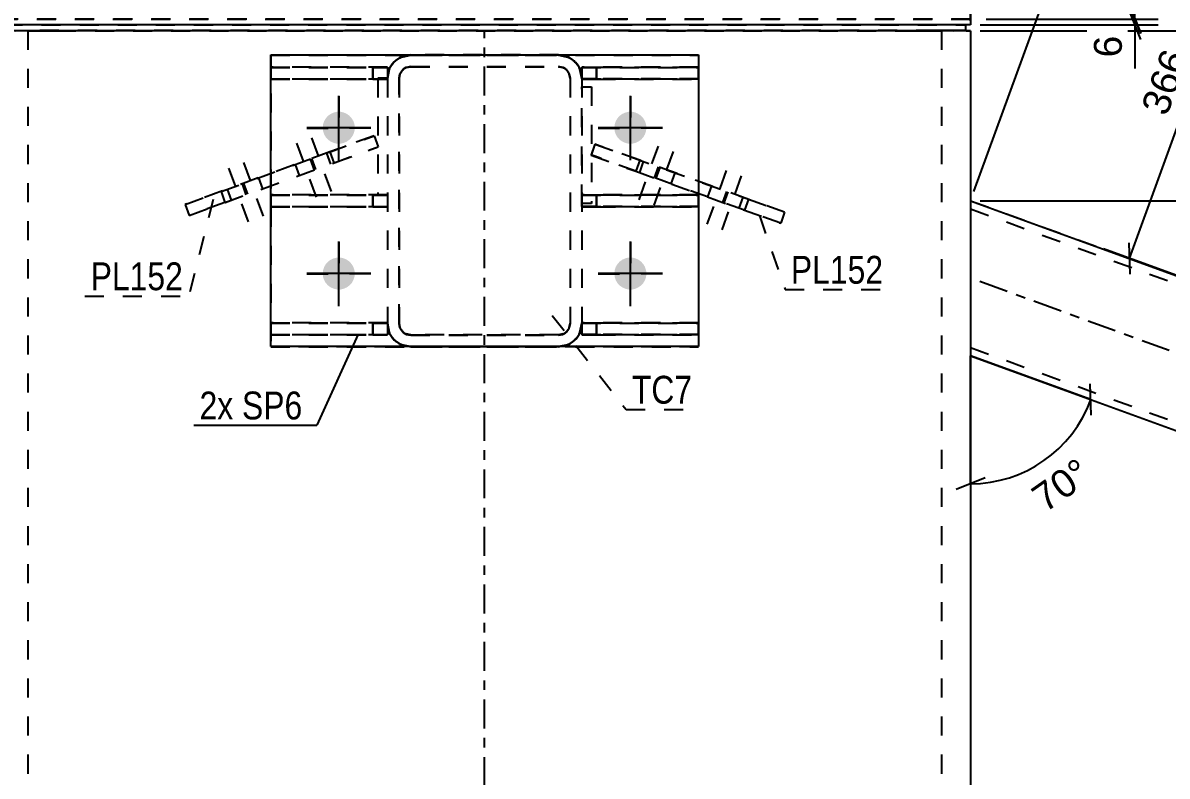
# Model space of a CAD drawing. Header units: millimetres. Extents: x -213 to 628, y -245 to 349.
# Drawn here: x 294.7 to 412.4, y 175.4 to 252.9 of the extents above; entities that cross this region are included whole.
import ezdxf

# ---------------------------------------------------------------- set-up
doc = ezdxf.new("R2010")
doc.units = ezdxf.units.MM
doc.linetypes.add('DXK_LINE_DOT2', pattern=[3.9198, 1.9599, -1.9599])
doc.linetypes.add('DXK_LINE_DOT3', pattern=[5.9187, 2.979, -0.9799, 0.9799, -0.9799])
doc.styles.add('Arial', font='arial.ttf', dxfattribs={"height": 0.2})
doc.styles.add('Arial Narrow', font='ARIALN.TTF', dxfattribs={"height": 0.2})

# ---------------------------------------------------------------- blocks, each defined once
blk = doc.blocks.new('Part-339279055-2188 - 2113')
at = {"color": 7, "linetype": 'DXK_LINE_DOT2'}
for p, q in [((293.94, 252.11), (295.83, 252.12)), ((295.89, 252.1), (293.94, 252.1)), ((295.19, 252.11), (295.19, 168.49)), ((295.42, 252.11), (295.19, 252.11)), ((295.19, 252.1), (295.42, 252.1)), ((296.07, 252.11), (295.42, 252.11)), ((295.42, 252.1), (296.07, 252.1)), ((298.19, 252.1), (295.89, 252.1)), ((297.04, 252.11), (296.07, 252.11)), ((296.07, 252.1), (297.04, 252.1)), ((298.19, 252.11), (297.04, 252.11)), ((297.04, 252.1), (298.19, 252.1)), ((298.19, 252.11), (386.19, 252.11)), ((298.19, 252.1), (386.19, 252.1)), ((298.19, 252.1), (386.19, 252.1)), ((387.33, 252.11), (386.19, 252.11)), ((386.19, 252.1), (387.33, 252.1)), ((388.48, 252.1), (386.19, 252.1)), ((388.31, 252.11), (387.33, 252.11)), ((387.33, 252.1), (388.31, 252.1)), ((388.96, 252.11), (388.31, 252.11)), ((388.31, 252.1), (388.96, 252.1)), ((390.43, 252.1), (388.48, 252.1)), ((388.55, 252.12), (390.43, 252.11)), ((389.19, 252.11), (388.96, 252.11)), ((388.96, 252.1), (389.19, 252.1)), ((389.19, 252.11), (389.19, 168.49)), ((391.69, 252.11), (390.43, 252.11)), ((391.73, 252.1), (390.43, 252.1)), ((392.19, 252.1), (391.73, 252.1))]:
    blk.add_line(p, q, dxfattribs=at)
at = {"color": 2, "linetype": 'Continuous'}
for p, q in [((295.83, 252.12), (295.89, 252.12)), ((295.89, 252.12), (298.19, 252.12)), ((298.19, 252.12), (386.19, 252.12)), ((386.19, 252.12), (388.55, 252.12)), ((391.73, 252.11), (391.69, 252.11)), ((391.73, 252.11), (392.19, 252.11)), ((392.19, 252.11), (392.19, 168.49))]:
    blk.add_line(p, q, dxfattribs=at)
at = {"color": 7, "linetype": 'DXK_LINE_DOT3'}
blk.add_line((342.19, 168.49), (342.19, 252.11), dxfattribs=at)
blk = doc.blocks.new('Bolt-339279055-2190 - 2113')
at = {"linetype": 'Continuous'}
for points in [[(325.54, 242.12), (325.57, 242.47), (325.68, 242.8), (325.85, 243.09), (326.08, 243.35), (326.36, 243.55), (326.68, 243.69), (327.01, 243.77), (327.36, 243.77), (327.7, 243.69), (328.01, 243.55), (328.29, 243.35), (328.52, 243.09), (328.69, 242.8), (328.8, 242.47), (328.84, 242.12), (328.8, 241.78), (328.69, 241.45), (328.52, 241.15), (328.29, 240.9), (328.01, 240.7), (327.7, 240.56), (327.36, 240.48), (327.01, 240.48), (326.68, 240.56), (326.36, 240.7), (326.08, 240.9), (325.85, 241.15), (325.68, 241.45), (325.57, 241.78)], [(355.54, 242.12), (355.57, 242.47), (355.68, 242.8), (355.85, 243.09), (356.08, 243.35), (356.36, 243.55), (356.68, 243.69), (357.01, 243.77), (357.36, 243.77), (357.7, 243.69), (358.01, 243.55), (358.29, 243.35), (358.52, 243.09), (358.69, 242.8), (358.8, 242.47), (358.84, 242.12), (358.8, 241.78), (358.69, 241.45), (358.52, 241.15), (358.29, 240.9), (358.01, 240.7), (357.7, 240.56), (357.36, 240.48), (357.01, 240.48), (356.68, 240.56), (356.36, 240.7), (356.08, 240.9), (355.85, 241.15), (355.68, 241.45), (355.57, 241.78)], [(325.54, 227.12), (325.57, 227.47), (325.68, 227.8), (325.85, 228.09), (326.08, 228.35), (326.36, 228.55), (326.68, 228.69), (327.01, 228.77), (327.36, 228.77), (327.7, 228.69), (328.01, 228.55), (328.29, 228.35), (328.52, 228.09), (328.69, 227.8), (328.8, 227.47), (328.84, 227.12), (328.8, 226.78), (328.69, 226.45), (328.52, 226.15), (328.29, 225.9), (328.01, 225.7), (327.7, 225.56), (327.36, 225.48), (327.01, 225.48), (326.68, 225.56), (326.36, 225.7), (326.08, 225.9), (325.85, 226.15), (325.68, 226.45), (325.57, 226.78)], [(355.54, 227.12), (355.57, 227.47), (355.68, 227.8), (355.85, 228.09), (356.08, 228.35), (356.36, 228.55), (356.68, 228.69), (357.01, 228.77), (357.36, 228.77), (357.7, 228.69), (358.01, 228.55), (358.29, 228.35), (358.52, 228.09), (358.69, 227.8), (358.8, 227.47), (358.84, 227.12), (358.8, 226.78), (358.69, 226.45), (358.52, 226.15), (358.29, 225.9), (358.01, 225.7), (357.7, 225.56), (357.36, 225.48), (357.01, 225.48), (356.68, 225.56), (356.36, 225.7), (356.08, 225.9), (355.85, 226.15), (355.68, 226.45), (355.57, 226.78)]]:
    blk.add_hatch(color=1, dxfattribs=at).paths.add_polyline_path(points)
at = {"color": 1, "linetype": 'Continuous'}
for p, q in [((327.19, 238.82), (327.19, 245.42)), ((357.19, 238.82), (357.19, 245.42)), ((330.49, 242.12), (323.89, 242.12)), ((360.49, 242.12), (353.89, 242.12)), ((327.19, 223.82), (327.19, 230.42)), ((357.19, 223.82), (357.19, 230.42)), ((330.49, 227.12), (323.89, 227.12)), ((360.49, 227.12), (353.89, 227.12))]:
    blk.add_line(p, q, dxfattribs=at)
blk = doc.blocks.new('Part-339279055-2126 - 2113')
at = {"color": 7, "linetype": 'DXK_LINE_DOT2'}
for p, q in [((353.69, 248.33), (352.19, 248.33)), ((352.19, 248.33), (352.19, 248.33)), ((352.19, 248.33), (364.19, 248.33)), ((352.19, 248.33), (352.19, 247.13)), ((364.19, 248.33), (353.69, 248.33)), ((353.69, 248.33), (353.69, 247.13)), ((364.19, 248.33), (364.19, 247.13)), ((352.19, 247.13), (353.69, 247.13)), ((364.19, 247.13), (352.19, 247.13)), ((353.69, 247.13), (364.19, 247.13))]:
    blk.add_line(p, q, dxfattribs=at)
blk = doc.blocks.new('Part-339279055-2127 - 2113')
at = {"color": 7, "linetype": 'DXK_LINE_DOT2'}
for p, q in [((353.69, 235.18), (352.19, 235.18)), ((352.19, 235.18), (352.19, 235.18)), ((352.19, 235.18), (364.19, 235.18)), ((352.19, 235.18), (352.19, 233.98)), ((364.19, 235.18), (353.69, 235.18)), ((353.69, 235.18), (353.69, 233.98)), ((364.19, 235.18), (364.19, 233.98)), ((352.19, 233.98), (353.69, 233.98)), ((364.19, 233.98), (352.19, 233.98)), ((353.69, 233.98), (364.19, 233.98))]:
    blk.add_line(p, q, dxfattribs=at)
blk = doc.blocks.new('Bolt-339279055-2192 - 2113')
at = {"color": 1, "linetype": 'Continuous'}
for p, q in [((327.19, 245.38), (327.19, 243.18)), ((357.19, 245.38), (357.19, 243.18)), ((323.89, 242.08), (326.08, 242.08)), ((330.49, 242.08), (328.29, 242.08)), ((353.89, 242.08), (356.08, 242.08)), ((360.49, 242.08), (358.29, 242.08)), ((327.19, 238.78), (327.19, 240.97)), ((357.19, 238.78), (357.19, 240.97)), ((327.19, 230.38), (327.19, 228.18)), ((357.19, 230.38), (357.19, 228.18)), ((323.89, 227.08), (326.08, 227.08)), ((330.49, 227.08), (328.29, 227.08)), ((353.89, 227.08), (356.08, 227.08)), ((360.49, 227.08), (358.29, 227.08)), ((327.19, 223.78), (327.19, 225.97)), ((357.19, 223.78), (357.19, 225.97))]:
    blk.add_line(p, q, dxfattribs=at)
blk = doc.blocks.new('Part-339279055-2128 - 2113')
at = {"color": 7, "linetype": 'DXK_LINE_DOT2'}
for p, q in [((353.69, 222.03), (352.19, 222.03)), ((352.19, 222.03), (352.19, 222.03)), ((352.19, 222.03), (364.19, 222.03)), ((352.19, 222.03), (352.19, 220.83)), ((364.19, 222.03), (353.69, 222.03)), ((353.69, 222.03), (353.69, 220.83)), ((364.19, 222.03), (364.19, 220.83)), ((352.19, 220.83), (353.69, 220.83)), ((364.19, 220.83), (352.19, 220.83)), ((353.69, 220.83), (364.19, 220.83))]:
    blk.add_line(p, q, dxfattribs=at)
blk = doc.blocks.new('Part-339279055-2129 - 2113')
at = {"color": 7, "linetype": 'DXK_LINE_DOT2'}
for p, q in [((320.19, 247.13), (320.19, 248.33)), ((320.19, 248.33), (332.19, 248.33)), ((320.19, 248.33), (330.69, 248.33)), ((330.69, 247.13), (330.69, 248.33)), ((330.69, 248.33), (332.19, 248.33)), ((332.19, 248.33), (332.19, 247.13)), ((332.19, 247.13), (320.19, 247.13)), ((320.19, 247.13), (330.69, 247.13)), ((330.69, 247.13), (332.19, 247.13)), ((332.19, 247.13), (332.19, 247.13))]:
    blk.add_line(p, q, dxfattribs=at)
blk = doc.blocks.new('Part-339279055-2130 - 2113')
at = {"color": 7, "linetype": 'DXK_LINE_DOT2'}
for p, q in [((320.19, 233.98), (320.19, 235.18)), ((320.19, 235.18), (332.19, 235.18)), ((320.19, 235.18), (330.69, 235.18)), ((330.69, 233.98), (330.69, 235.18)), ((330.69, 235.18), (332.19, 235.18)), ((332.19, 235.18), (332.19, 233.98)), ((332.19, 233.98), (320.19, 233.98)), ((320.19, 233.98), (330.69, 233.98)), ((330.69, 233.98), (332.19, 233.98)), ((332.19, 233.98), (332.19, 233.98))]:
    blk.add_line(p, q, dxfattribs=at)
blk = doc.blocks.new('Part-339279055-2131 - 2113')
at = {"color": 7, "linetype": 'DXK_LINE_DOT2'}
for p, q in [((320.19, 220.83), (320.19, 222.03)), ((320.19, 222.03), (332.19, 222.03)), ((320.19, 222.03), (330.69, 222.03)), ((330.69, 220.83), (330.69, 222.03)), ((330.69, 222.03), (332.19, 222.03)), ((332.19, 222.03), (332.19, 220.83)), ((332.19, 220.83), (320.19, 220.83)), ((320.19, 220.83), (330.69, 220.83)), ((330.69, 220.83), (332.19, 220.83)), ((332.19, 220.83), (332.19, 220.83))]:
    blk.add_line(p, q, dxfattribs=at)
blk = doc.blocks.new('Part-339279055-2132 - 2113')
at = {"color": 7, "linetype": 'DXK_LINE_DOT2'}
for p, q in [((352.19, 247.17), (352.19, 248.37)), ((352.19, 248.37), (353.69, 248.37)), ((364.19, 248.37), (352.19, 248.37)), ((353.69, 247.17), (353.69, 248.37)), ((353.69, 248.37), (364.19, 248.37)), ((364.19, 247.17), (364.19, 248.37)), ((353.69, 247.17), (352.19, 247.17)), ((352.19, 247.17), (352.19, 247.17)), ((352.19, 247.17), (364.19, 247.17)), ((364.19, 247.17), (353.69, 247.17))]:
    blk.add_line(p, q, dxfattribs=at)
blk = doc.blocks.new('Part-339279055-2133 - 2113')
at = {"color": 7, "linetype": 'DXK_LINE_DOT2'}
for p, q in [((352.19, 234.02), (352.19, 235.22)), ((352.19, 235.22), (353.69, 235.22)), ((364.19, 235.22), (352.19, 235.22)), ((353.69, 234.02), (353.69, 235.22)), ((353.69, 235.22), (364.19, 235.22)), ((364.19, 234.02), (364.19, 235.22)), ((353.69, 234.02), (352.19, 234.02)), ((352.19, 234.02), (352.19, 234.02)), ((352.19, 234.02), (364.19, 234.02)), ((364.19, 234.02), (353.69, 234.02))]:
    blk.add_line(p, q, dxfattribs=at)
blk = doc.blocks.new('Part-339279055-2134 - 2113')
at = {"color": 7, "linetype": 'DXK_LINE_DOT2'}
for p, q in [((352.19, 220.87), (352.19, 222.07)), ((352.19, 222.07), (353.69, 222.07)), ((364.19, 222.07), (352.19, 222.07)), ((353.69, 220.87), (353.69, 222.07)), ((353.69, 222.07), (364.19, 222.07)), ((364.19, 220.87), (364.19, 222.07)), ((353.69, 220.87), (352.19, 220.87)), ((352.19, 220.87), (352.19, 220.87)), ((352.19, 220.87), (364.19, 220.87)), ((364.19, 220.87), (353.69, 220.87))]:
    blk.add_line(p, q, dxfattribs=at)
blk = doc.blocks.new('Part-339279055-2135 - 2113')
at = {"color": 7, "linetype": 'DXK_LINE_DOT2'}
for p, q in [((332.19, 248.37), (320.19, 248.37)), ((320.19, 248.37), (330.69, 248.37)), ((320.19, 248.37), (320.19, 247.17)), ((330.69, 248.37), (332.19, 248.37)), ((330.69, 248.37), (330.69, 247.17)), ((332.19, 248.37), (332.19, 248.37)), ((332.19, 248.37), (332.19, 247.17)), ((320.19, 247.17), (332.19, 247.17)), ((320.19, 247.17), (330.69, 247.17)), ((330.69, 247.17), (332.19, 247.17))]:
    blk.add_line(p, q, dxfattribs=at)
blk = doc.blocks.new('Part-339279055-2136 - 2113')
at = {"color": 7, "linetype": 'DXK_LINE_DOT2'}
for p, q in [((332.19, 235.22), (320.19, 235.22)), ((320.19, 235.22), (330.69, 235.22)), ((320.19, 235.22), (320.19, 234.02)), ((330.69, 235.22), (332.19, 235.22)), ((330.69, 235.22), (330.69, 234.02)), ((332.19, 235.22), (332.19, 235.22)), ((332.19, 235.22), (332.19, 234.02)), ((320.19, 234.02), (332.19, 234.02)), ((320.19, 234.02), (330.69, 234.02)), ((330.69, 234.02), (332.19, 234.02))]:
    blk.add_line(p, q, dxfattribs=at)
blk = doc.blocks.new('Part-339279055-2137 - 2113')
at = {"color": 7, "linetype": 'DXK_LINE_DOT2'}
for p, q in [((332.19, 222.07), (320.19, 222.07)), ((320.19, 222.07), (330.69, 222.07)), ((320.19, 222.07), (320.19, 220.87)), ((330.69, 222.07), (332.19, 222.07)), ((330.69, 222.07), (330.69, 220.87)), ((332.19, 222.07), (332.19, 222.07)), ((332.19, 222.07), (332.19, 220.87)), ((320.19, 220.87), (332.19, 220.87)), ((320.19, 220.87), (330.69, 220.87)), ((330.69, 220.87), (332.19, 220.87))]:
    blk.add_line(p, q, dxfattribs=at)
blk = doc.blocks.new('Part-339279055-2217 - 2113')
at = {"color": 7, "linetype": 'DXK_LINE_DOT2'}
for p, q in [((334.59, 249.6), (333.67, 249.41)), ((333.67, 249.39), (334.59, 249.58)), ((334.59, 249.58), (334.59, 249.6)), ((349.79, 249.6), (334.59, 249.6)), ((334.59, 249.58), (349.79, 249.58)), ((349.79, 249.58), (349.79, 249.6)), ((350.71, 249.41), (349.79, 249.6)), ((349.79, 249.58), (350.71, 249.39)), ((334.13, 248.31), (334.59, 248.4)), ((334.59, 248.38), (334.59, 248.4)), ((334.59, 248.4), (349.79, 248.4)), ((349.79, 248.38), (349.79, 248.4)), ((349.79, 248.4), (350.25, 248.31)), ((332.37, 248.11), (332.19, 247.2)), ((332.19, 247.18), (332.37, 248.1)), ((333.39, 247.2), (333.48, 247.66)), ((333.48, 247.64), (333.39, 247.18)), ((333.48, 247.64), (333.48, 247.66)), ((334.59, 248.38), (334.13, 248.29)), ((334.59, 248.38), (349.79, 248.38)), ((350.25, 248.29), (349.79, 248.38)), ((350.9, 247.64), (350.9, 247.66)), ((350.9, 247.66), (350.99, 247.2)), ((350.99, 247.18), (350.9, 247.64)), ((352.19, 247.2), (352, 248.11)), ((352, 248.1), (352.19, 247.18)), ((332.19, 247.2), (332.19, 221.98)), ((333.39, 247.2), (333.39, 221.98)), ((350.99, 247.2), (350.99, 221.98)), ((352.19, 247.2), (352.19, 221.98)), ((332.19, 222), (332.37, 221.08)), ((332.37, 221.06), (332.19, 221.98)), ((333.48, 221.54), (333.39, 222)), ((333.39, 221.98), (333.48, 221.52)), ((350.99, 222), (350.9, 221.54)), ((350.9, 221.52), (350.99, 221.98)), ((352, 221.08), (352.19, 222)), ((352.19, 221.98), (352, 221.06)), ((332.37, 221.06), (332.37, 221.08)), ((334.59, 220.8), (334.13, 220.89)), ((334.13, 220.87), (334.59, 220.78)), ((334.59, 220.78), (334.59, 220.8)), ((334.59, 220.8), (349.79, 220.8)), ((334.59, 220.78), (349.79, 220.78)), ((350.25, 220.89), (349.79, 220.8)), ((349.79, 220.78), (350.25, 220.87)), ((349.79, 220.78), (349.79, 220.8)), ((352, 221.06), (352, 221.08)), ((333.67, 219.78), (334.59, 219.6)), ((334.59, 219.58), (333.67, 219.76)), ((334.59, 219.58), (334.59, 219.6)), ((334.59, 219.6), (349.79, 219.6)), ((334.59, 219.58), (349.79, 219.58)), ((349.79, 219.6), (350.71, 219.78)), ((350.71, 219.76), (349.79, 219.58)), ((349.79, 219.58), (349.79, 219.6))]:
    blk.add_line(p, q, dxfattribs=at)
at = {"color": 7, "linetype": 'DXK_LINE_DOT3'}
blk.add_line((342.19, 234.57), (342.19, 234.6), dxfattribs=at)
at = {"color": 7, "linetype": 'DXK_LINE_DOT2'}
for centre, radius, start, end in [((334.59, 247.2), 2.4, 112.5, 157.5), ((334.59, 247.18), 2.4, 112.5, 157.5), ((349.79, 247.2), 2.4, 22.5, 67.5), ((349.79, 247.18), 2.4, 22.5, 67.5), ((334.59, 247.2), 1.2, 112.5, 157.5), ((334.59, 247.18), 1.2, 112.5, 157.5), ((349.79, 247.2), 1.2, 22.5, 67.5), ((349.79, 247.18), 1.2, 22.5, 67.5), ((334.59, 222), 1.2, 202.5, 247.5), ((334.59, 221.98), 1.2, 202.5, 247.5), ((349.79, 222), 1.2, 292.5, 337.5), ((349.79, 221.98), 1.2, 292.5, 337.5), ((334.59, 222), 2.4, 202.5, 247.5), ((334.59, 221.98), 2.4, 202.5, 247.5), ((349.79, 222), 2.4, 292.5, 337.5), ((349.79, 221.98), 2.4, 292.5, 337.5)]:
    blk.add_arc(centre, radius, start, end, dxfattribs=at)
blk = doc.blocks.new('Part-339279055-2157 - 2113')
at = {"color": 2, "linetype": 'Continuous'}
for p, q in [((392.19, 234.62), (439.17, 217.52)), ((392.19, 218.66), (434.04, 203.43)), ((392.19, 218.66), (434.04, 203.42)), ((447.16, 214.61), (448.57, 214.1)), ((442.03, 200.52), (443.44, 200.01)), ((442.03, 200.52), (443.44, 200))]:
    blk.add_line(p, q, dxfattribs=at)
at = {"color": 7, "linetype": 'DXK_LINE_DOT2'}
for p, q in [((392.19, 234.62), (448.57, 214.1)), ((392.19, 234.62), (392.19, 234.62)), ((392.19, 234.62), (392.19, 218.66)), ((392.19, 233.77), (448.29, 213.35)), ((392.19, 233.77), (448.29, 213.35)), ((392.19, 219.51), (443.71, 200.76)), ((392.19, 219.51), (443.71, 200.76)), ((439.17, 217.52), (447.16, 214.61)), ((448.29, 213.35), (443.73, 200.81)), ((448.23, 213.17), (443.78, 200.93)), ((448.13, 212.89), (448.27, 213.29)), ((448.21, 213.13), (448.13, 212.88)), ((448.27, 213.29), (448.21, 213.13)), ((448.41, 213.66), (448.23, 213.17)), ((448.29, 213.35), (448.27, 213.29)), ((448.27, 213.29), (448.29, 213.35)), ((448.29, 213.35), (448.41, 213.66)), ((448.29, 213.35), (448.29, 213.35)), ((448.53, 213.99), (448.41, 213.66)), ((448.41, 213.66), (448.53, 213.98)), ((448.53, 213.98), (448.57, 214.1)), ((448.57, 214.1), (448.53, 213.99)), ((448.57, 214.1), (448.57, 214.1)), ((448.13, 212.89), (443.88, 201.22)), ((448.13, 212.88), (443.88, 201.22)), ((434.04, 203.43), (442.03, 200.52)), ((434.04, 203.42), (442.03, 200.52)), ((443.6, 200.45), (443.48, 200.12)), ((443.48, 200.12), (443.6, 200.44)), ((443.78, 200.93), (443.6, 200.45)), ((443.6, 200.44), (443.73, 200.81)), ((443.71, 200.76), (443.73, 200.82)), ((443.73, 200.81), (443.71, 200.76)), ((443.71, 200.76), (443.71, 200.76)), ((443.88, 201.22), (443.73, 200.81)), ((443.73, 200.82), (443.79, 200.98)), ((443.79, 200.98), (443.88, 201.22)), ((443.48, 200.12), (443.44, 200.01)), ((443.44, 200), (443.48, 200.12)), ((443.44, 200), (443.44, 200.01)), ((443.44, 200), (443.44, 200))]:
    blk.add_line(p, q, dxfattribs=at)
at = {"color": 7, "linetype": 'DXK_LINE_DOT3'}
blk.add_line((446, 207.05), (392.19, 226.64), dxfattribs=at)
blk = doc.blocks.new('Part-339279055-2172 - 2113')
at = {"color": 2, "linetype": 'Continuous'}
for p, q in [((391.69, 252.72), (292.69, 252.72)), ((292.69, 252.12), (292.69, 252.72)), ((292.69, 252.12), (295.83, 252.12)), ((391.69, 252.12), (388.55, 252.12)), ((391.69, 252.12), (391.69, 252.72))]:
    blk.add_line(p, q, dxfattribs=at)
at = {"color": 7, "linetype": 'DXK_LINE_DOT2'}
for p, q in [((292.69, 252.7), (391.69, 252.7)), ((292.69, 252.1), (292.69, 252.12)), ((292.69, 252.1), (292.69, 252.12)), ((391.69, 252.1), (292.69, 252.1)), ((388.55, 252.12), (295.83, 252.12)), ((391.69, 252.1), (391.69, 252.12)), ((391.69, 252.12), (391.69, 252.1))]:
    blk.add_line(p, q, dxfattribs=at)
blk = doc.blocks.new('Part-339279055-2212 - 2113')
at = {"color": 7, "linetype": 'DXK_LINE_DOT2'}
for p, q in [((320.19, 249.58), (320.19, 219.58)), ((320.19, 249.58), (364.19, 249.58)), ((364.19, 249.58), (320.19, 249.58)), ((364.19, 249.58), (364.19, 219.58)), ((320.19, 219.58), (320.19, 219.58)), ((320.19, 219.58), (364.19, 219.58)), ((364.19, 219.58), (320.19, 219.58)), ((364.19, 219.58), (364.19, 219.58))]:
    blk.add_line(p, q, dxfattribs=at)
blk = doc.blocks.new('Part-339279055-2214 - 2113')
at = {"color": 2, "linetype": 'Continuous'}
for p, q in [((320.19, 219.62), (320.19, 249.62)), ((320.19, 249.62), (364.19, 249.62)), ((364.19, 249.62), (364.19, 219.62)), ((320.19, 219.62), (320.19, 219.62)), ((364.19, 219.62), (320.19, 219.62)), ((364.19, 219.62), (364.19, 219.62))]:
    blk.add_line(p, q, dxfattribs=at)
at = {"color": 7, "linetype": 'DXK_LINE_DOT2'}
for p, q in [((320.19, 249.62), (364.19, 249.62)), ((320.19, 219.62), (364.19, 219.62)), ((320.19, 219.62), (320.19, 219.62)), ((364.19, 219.62), (364.19, 219.62))]:
    blk.add_line(p, q, dxfattribs=at)
blk = doc.blocks.new('Part-339279055-2249 - 2113')
at = {"color": 7, "linetype": 'DXK_LINE_DOT2'}
for p, q in [((333.67, 249.43), (334.59, 249.62)), ((334.59, 249.62), (333.67, 249.44)), ((334.59, 249.62), (349.79, 249.62)), ((349.79, 249.62), (334.59, 249.62)), ((334.59, 249.62), (334.59, 249.62)), ((349.79, 249.62), (349.79, 249.62)), ((349.79, 249.62), (350.71, 249.43)), ((350.71, 249.44), (349.79, 249.62)), ((334.59, 248.42), (334.13, 248.32)), ((334.13, 248.33), (334.59, 248.42)), ((334.59, 248.42), (334.59, 248.42)), ((334.59, 248.42), (349.79, 248.42)), ((334.59, 248.42), (349.79, 248.42)), ((349.79, 248.42), (349.79, 248.42)), ((350.25, 248.32), (349.79, 248.42)), ((349.79, 248.42), (350.25, 248.33)), ((332.37, 248.14), (332.19, 247.22)), ((332.19, 247.22), (332.37, 248.13)), ((332.19, 247.22), (332.19, 222.02)), ((333.39, 247.22), (333.48, 247.68)), ((333.48, 247.67), (333.39, 247.22)), ((333.39, 247.22), (333.39, 247.22)), ((333.39, 222.02), (333.39, 247.22)), ((333.48, 247.67), (333.48, 247.68)), ((350.9, 247.67), (350.9, 247.68)), ((350.9, 247.68), (350.99, 247.22)), ((350.99, 247.22), (350.9, 247.67)), ((350.99, 247.22), (350.99, 247.22)), ((350.99, 247.22), (350.99, 222.02)), ((352.19, 247.22), (352, 248.14)), ((352, 248.13), (352.19, 247.22)), ((352.19, 247.22), (352.19, 222.02)), ((332.37, 221.1), (332.19, 222.02)), ((332.19, 222.02), (332.37, 221.11)), ((333.39, 222.02), (333.39, 222.02)), ((333.39, 222.02), (333.48, 221.56)), ((333.48, 221.56), (333.39, 222.02)), ((350.9, 221.56), (350.99, 222.02)), ((350.99, 222.02), (350.9, 221.56)), ((350.99, 222.02), (350.99, 222.02)), ((352.19, 222.02), (352, 221.1)), ((352, 221.11), (352.19, 222.02)), ((332.37, 221.1), (332.37, 221.11)), ((334.59, 220.82), (334.13, 220.92)), ((334.13, 220.91), (334.59, 220.82)), ((334.59, 220.82), (334.59, 220.82)), ((349.79, 220.82), (334.59, 220.82)), ((334.59, 220.82), (349.79, 220.82)), ((350.25, 220.92), (349.79, 220.82)), ((349.79, 220.82), (350.25, 220.91)), ((349.79, 220.82), (349.79, 220.82)), ((352, 221.1), (352, 221.11)), ((333.67, 219.81), (334.59, 219.62)), ((334.54, 219.62), (333.67, 219.8)), ((334.59, 219.62), (349.79, 219.62)), ((349.79, 219.62), (350.71, 219.81)), ((350.71, 219.8), (349.83, 219.62))]:
    blk.add_line(p, q, dxfattribs=at)
at = {"color": 7, "linetype": 'DXK_LINE_DOT3'}
blk.add_line((342.19, 234.6), (342.19, 234.63), dxfattribs=at)
at = {"color": 2, "linetype": 'Continuous'}
for p, q in [((334.59, 219.62), (334.54, 219.62)), ((334.59, 219.62), (334.59, 219.62)), ((334.59, 219.62), (349.79, 219.62)), ((349.79, 219.62), (349.79, 219.62)), ((349.83, 219.62), (349.79, 219.62))]:
    blk.add_line(p, q, dxfattribs=at)
at = {"color": 7, "linetype": 'DXK_LINE_DOT2'}
for centre, radius, start, end in [((334.59, 247.22), 2.4, 112.5, 157.5), ((334.59, 247.22), 2.4, 112.5, 157.5), ((349.79, 247.22), 2.4, 22.5, 67.5), ((349.79, 247.22), 2.4, 22.5, 67.5), ((334.59, 247.22), 1.2, 112.5, 157.5), ((334.59, 247.22), 1.2, 112.5, 157.5), ((349.79, 247.22), 1.2, 22.5, 67.5), ((349.79, 247.22), 1.2, 22.5, 67.5), ((334.59, 222.02), 1.2, 202.5, 247.5), ((334.59, 222.02), 1.2, 202.5, 247.5), ((349.79, 222.02), 1.2, 292.5, 337.5), ((349.79, 222.02), 1.2, 292.5, 337.5), ((334.59, 222.02), 2.4, 202.5, 247.5), ((334.59, 222.02), 2.4, 202.5, 247.5), ((349.79, 222.02), 2.4, 292.5, 337.5), ((349.79, 222.02), 2.4, 292.5, 337.5)]:
    blk.add_arc(centre, radius, start, end, dxfattribs=at)
blk = doc.blocks.new('Part-339279055-2286 - 2113')
at = {"color": 7, "linetype": 'DXK_LINE_DOT2'}
for p, q in [((332.19, 247.21), (331.19, 247.21)), ((331.19, 247.21), (331.19, 235.2)), ((331.19, 247.2), (332.19, 247.2)), ((332.19, 247.21), (332.19, 235.2)), ((331.19, 235.21), (332.19, 235.21)), ((332.19, 235.2), (331.19, 235.2))]:
    blk.add_line(p, q, dxfattribs=at)
blk = doc.blocks.new('Bolt-339279055-2287 - 2113')
at = {"color": 1, "linetype": 'DXK_LINE_DOT2'}
for p, q in [((322.85, 240.52), (325.41, 233.47)), ((324.39, 241.08), (326.95, 234.04)), ((325.92, 239.51), (326.33, 238.38)), ((315.85, 237.98), (318.41, 230.93)), ((317.39, 238.54), (319.95, 231.49)), ((322.69, 238.34), (323.1, 237.21)), ((324.23, 238.9), (324.64, 237.77)), ((324.38, 238.95), (324.79, 237.82)), ((318.92, 236.97), (319.33, 235.84)), ((315.69, 235.79), (316.1, 234.66)), ((317.23, 236.35), (317.64, 235.22)), ((317.38, 236.4), (317.79, 235.28))]:
    blk.add_line(p, q, dxfattribs=at)
blk = doc.blocks.new('Part-339279055-2288 - 2113')
at = {"color": 7, "linetype": 'DXK_LINE_DOT2'}
for p, q in [((353.54, 240.44), (353.14, 239.31)), ((353.54, 240.44), (353.14, 239.32)), ((353.54, 240.44), (353.54, 240.44)), ((353.54, 240.44), (369.33, 234.77)), ((358.16, 238.78), (353.54, 240.44)), ((353.14, 239.32), (353.14, 239.31)), ((368.92, 233.64), (353.14, 239.32)), ((353.14, 239.31), (357.75, 237.65)), ((358.16, 238.78), (357.75, 237.65)), ((373.06, 233.43), (358.16, 238.78)), ((357.75, 237.65), (372.65, 232.3)), ((369.33, 234.77), (368.92, 233.64)), ((369.33, 234.77), (373.06, 233.43)), ((372.65, 232.3), (368.92, 233.64)), ((373.06, 233.43), (372.65, 232.3))]:
    blk.add_line(p, q, dxfattribs=at)
blk = doc.blocks.new('Part-339279055-2293 - 2113')
at = {"color": 7, "linetype": 'DXK_LINE_DOT2'}
for p, q in [((352.19, 234.33), (352.19, 246.34)), ((352.19, 246.34), (353.19, 246.34)), ((352.19, 246.33), (353.19, 246.33)), ((353.19, 246.34), (353.19, 234.33)), ((353.19, 234.34), (352.19, 234.34)), ((353.19, 234.33), (352.19, 234.33))]:
    blk.add_line(p, q, dxfattribs=at)
blk = doc.blocks.new('Bolt-339279055-2294 - 2113')
at = {"color": 1, "linetype": 'DXK_LINE_DOT2'}
for p, q in [((360.04, 240.24), (357.5, 233.18)), ((361.58, 239.68), (359.04, 232.62)), ((358.51, 238.66), (358.11, 237.53)), ((360.06, 238.1), (359.65, 236.97)), ((360.21, 238.05), (359.8, 236.92)), ((361.75, 237.49), (361.34, 236.36)), ((367.05, 237.72), (364.51, 230.66)), ((368.59, 237.16), (366.05, 230.1)), ((365.52, 236.14), (365.12, 235.01)), ((367.07, 235.58), (366.66, 234.45)), ((367.22, 235.53), (366.81, 234.4)), ((368.76, 234.98), (368.35, 233.85))]:
    blk.add_line(p, q, dxfattribs=at)
blk = doc.blocks.new('Part-339279055-4986 - 2113')
at = {"color": 7, "linetype": 'DXK_LINE_DOT2'}
for p, q in [((315.07, 235.56), (330.83, 241.3)), ((315.48, 234.44), (331.24, 240.17)), ((330.83, 241.3), (326.27, 239.64)), ((326.68, 238.51), (331.24, 240.17)), ((330.83, 241.3), (330.83, 241.3)), ((330.83, 241.3), (331.24, 240.17)), ((330.83, 241.3), (331.24, 240.17)), ((331.24, 240.17), (331.24, 240.17)), ((326.27, 239.64), (311.39, 234.23)), ((326.27, 239.64), (326.68, 238.51)), ((311.8, 233.1), (326.68, 238.51)), ((311.39, 234.23), (315.07, 235.56)), ((315.07, 235.56), (315.48, 234.44)), ((315.48, 234.44), (311.8, 233.1)), ((311.39, 234.23), (311.8, 233.1))]:
    blk.add_line(p, q, dxfattribs=at)
blk = doc.blocks.new('Part-339279055-12836 - 2113')
at = {"color": 2, "linetype": 'Continuous'}
for p, q in [((292.19, 262.71), (329.83, 262.71)), ((292.19, 262.71), (292.19, 261.51)), ((344.09, 262.71), (339.83, 262.71)), ((392.19, 262.71), (354.09, 262.71)), ((392.19, 262.71), (392.19, 262.62)), ((392.19, 262.62), (392.19, 252.7)), ((292.19, 252.8), (292.19, 261.51)), ((292.19, 252.8), (292.19, 252.71)), ((292.19, 252.71), (292.69, 252.71)), ((292.19, 252.7), (292.19, 252.71)), ((292.19, 252.71), (292.19, 252.7)), ((292.19, 252.7), (292.69, 252.7)), ((392.19, 252.71), (391.69, 252.71)), ((392.19, 252.7), (391.69, 252.7)), ((392.19, 252.7), (392.19, 252.71))]:
    blk.add_line(p, q, dxfattribs=at)
at = {"color": 7, "linetype": 'DXK_LINE_DOT2'}
for p, q in [((292.19, 262.7), (292.19, 262.71)), ((292.19, 262.7), (392.19, 262.7)), ((329.83, 262.71), (339.83, 262.71)), ((354.09, 262.71), (344.09, 262.71)), ((392.19, 262.7), (392.19, 262.71)), ((392.19, 262.11), (292.19, 262.11)), ((292.19, 262.11), (292.19, 262.1)), ((292.19, 262.11), (292.19, 262.06)), ((292.19, 262.1), (392.19, 262.1)), ((292.19, 262.06), (292.19, 261.74)), ((392.19, 262.1), (392.19, 262.11)), ((392.19, 262.06), (392.19, 262.1)), ((292.19, 253.91), (292.19, 253.9)), ((292.19, 253.91), (292.19, 253.9)), ((292.19, 253.91), (292.19, 253.91)), ((392.19, 253.31), (292.19, 253.31)), ((292.19, 253.31), (292.19, 253.3)), ((292.19, 253.3), (392.19, 253.3)), ((392.19, 253.9), (392.19, 253.91)), ((392.19, 253.91), (392.19, 253.9)), ((392.19, 253.91), (392.19, 253.91)), ((392.19, 253.3), (392.19, 253.31)), ((391.69, 252.71), (292.69, 252.71)), ((391.69, 252.7), (292.69, 252.7))]:
    blk.add_line(p, q, dxfattribs=at)
at = {"color": 7, "linetype": 'DXK_LINE_DOT3'}
blk.add_line((392.19, 257.71), (292.19, 257.71), dxfattribs=at)
blk = doc.blocks.new('StraightDimension-339279055-23784 - 2113')
at = {"color": 7, "linetype": 'Continuous'}
for p, q in [((436.2, 257.54), (418.36, 264.04)), ((421.09, 261.45), (420.99, 264.68)), ((408.53, 228.68), (421.04, 263.06)), ((423.68, 223.16), (405.85, 229.65)), ((408.47, 230.29), (408.58, 227.06))]:
    blk.add_line(p, q, dxfattribs=at)
at = {"color": 0}
blk.add_wipeout([(415.42, 249.82), (411.48, 251.26), (408.79, 243.86), (412.73, 242.43)], dxfattribs=at)
at = {"color": 0, "linetype": 'Continuous'}
blk.add_wipeout([(421.11, 248.34), (417.16, 249.78), (414.09, 241.34), (418.04, 239.91)], dxfattribs=at)
at = {"color": 3, "style": 'Arial'}
blk.add_text('366', height=2.865, rotation=69.9983, dxfattribs=at).set_placement((412.37, 243.2))
at = {"color": 3, "linetype": 'Continuous', "style": 'Arial'}
blk.add_text('TYP', height=2.865, rotation=69.9983, dxfattribs=at).set_placement((417.68, 240.68))
blk = doc.blocks.new('StraightDimension-339279055-23273 - 2113')
at = {"color": 7, "linetype": 'Continuous'}
for p, q in [((490.62, 212.6), (489.42, 215.6)), ((449.57, 214.1), (502.44, 214.1)), ((490.02, 106.87), (490.02, 214.1)), ((489.42, 108.37), (490.62, 105.37)), ((393.19, 106.87), (502.44, 106.87))]:
    blk.add_line(p, q, dxfattribs=at)
at = {"color": 0}
blk.add_wipeout([(489.27, 165.53), (485.07, 165.53), (485.07, 155.44), (489.27, 155.44)], dxfattribs=at)
at = {"color": 3, "style": 'Arial'}
blk.add_text('3120', height=2.865, rotation=90.0002, dxfattribs=at).set_placement((488.67, 156.04))
at = {"color": 0, "linetype": 'Continuous'}
blk.add_wipeout([(503.04, 214.7), (503.04, 218.9), (490.72, 218.9), (490.72, 214.7)], dxfattribs=at)
at = {"color": 3, "linetype": 'Continuous', "style": 'Arial'}
blk.add_text('18707', height=2.865, dxfattribs=at).set_placement((491.32, 215.3))
blk = doc.blocks.new('StraightDimension-339279055-23271 - 2113')
at = {"color": 7, "linetype": 'Continuous'}
for p, q in [((490.62, 250.61), (489.42, 253.61)), ((393.19, 252.11), (502.44, 252.11)), ((490.02, 234.62), (490.02, 252.11)), ((489.42, 236.12), (490.62, 233.12)), ((393.19, 234.62), (502.44, 234.62))]:
    blk.add_line(p, q, dxfattribs=at)
at = {"color": 0}
blk.add_wipeout([(489.27, 247.3), (485.07, 247.3), (485.07, 239.43), (489.27, 239.43)], dxfattribs=at)
at = {"color": 3, "style": 'Arial'}
blk.add_text('175', height=2.865, rotation=90.0002, dxfattribs=at).set_placement((488.67, 240.03))
at = {"color": 0, "linetype": 'Continuous'}
blk.add_wipeout([(503.04, 252.71), (503.04, 256.91), (490.72, 256.91), (490.72, 252.71)], dxfattribs=at)
at = {"color": 3, "linetype": 'Continuous', "style": 'Arial'}
blk.add_text('19087', height=2.865, dxfattribs=at).set_placement((491.32, 253.31))
blk = doc.blocks.new('StraightDimension-339279055-23272 - 2113')
at = {"color": 7, "linetype": 'Continuous'}
for p, q in [((490.62, 233.12), (489.42, 236.12)), ((393.19, 234.62), (502.44, 234.62)), ((490.02, 214.1), (490.02, 234.62)), ((489.42, 215.6), (490.62, 212.6)), ((449.57, 214.1), (502.44, 214.1))]:
    blk.add_line(p, q, dxfattribs=at)
at = {"color": 0}
blk.add_wipeout([(489.27, 228.3), (485.07, 228.3), (485.07, 220.42), (489.27, 220.42)], dxfattribs=at)
at = {"color": 3, "style": 'Arial'}
blk.add_text('205', height=2.865, rotation=90.0002, dxfattribs=at).set_placement((488.67, 221.02))
at = {"color": 0, "linetype": 'Continuous'}
blk.add_wipeout([(503.04, 235.22), (503.04, 239.42), (490.72, 239.42), (490.72, 235.22)], dxfattribs=at)
at = {"color": 3, "linetype": 'Continuous', "style": 'Arial'}
blk.add_text('18912', height=2.865, dxfattribs=at).set_placement((491.32, 235.82))
blk = doc.blocks.new('StraightDimension-339279055-23462 - 2113')
at = {"color": 7, "linetype": 'Continuous'}
for p, q in [((392.19, 253.11), (392.19, 320.64)), ((448.57, 215.1), (448.57, 320.64)), ((393.69, 318.39), (390.69, 317.19)), ((447.07, 317.19), (450.07, 318.39)), ((392.19, 317.79), (448.57, 317.79))]:
    blk.add_line(p, q, dxfattribs=at)
at = {"color": 0}
blk.add_wipeout([(424.31, 318.54), (424.31, 322.74), (416.44, 322.74), (416.44, 318.54)], dxfattribs=at)
at = {"color": 3, "style": 'Arial'}
blk.add_text('564', height=2.865, dxfattribs=at).set_placement((417.04, 319.14))
blk = doc.blocks.new('StraightDimension-339279055-23507 - 2113')
at = {"color": 7, "linetype": 'Continuous'}
for p, q in [((408.5, 263.61), (409.7, 260.61)), ((393.79, 262.11), (411.5, 262.11)), ((409.1, 253.31), (409.1, 262.11)), ((409.7, 251.81), (408.5, 254.81)), ((393.79, 253.31), (411.5, 253.31))]:
    blk.add_line(p, q, dxfattribs=at)
at = {"color": 0}
blk.add_wipeout([(408.35, 260.53), (404.15, 260.53), (404.15, 254.88), (408.35, 254.88)], dxfattribs=at)
at = {"color": 3, "style": 'Arial'}
blk.add_text('88', height=2.865, rotation=90.0002, dxfattribs=at).set_placement((407.75, 255.48))
blk = doc.blocks.new('StraightDimension-339279055-23508 - 2113')
at = {"color": 7, "linetype": 'Continuous'}
for p, q in [((408.5, 254.81), (409.7, 251.81)), ((393.79, 253.31), (411.5, 253.31)), ((409.7, 251.21), (408.5, 254.21)), ((409.1, 252.71), (409.1, 253.31)), ((393.19, 252.71), (411.5, 252.71)), ((409.1, 252.71), (409.1, 248.23)), ((409.1, 252.71), (409.1, 248.23))]:
    blk.add_line(p, q, dxfattribs=at)
at = {"color": 0}
blk.add_wipeout([(408.35, 252.18), (404.15, 252.18), (404.15, 248.76), (408.35, 248.76)], dxfattribs=at)
at = {"color": 3, "style": 'Arial'}
blk.add_text('6', height=2.87, rotation=90.0002, dxfattribs=at).set_placement((407.75, 249.36))
blk = doc.blocks.new('StraightDimension-339279055-23690 - 2113')
at = {"color": 7, "linetype": 'Continuous'}
for p, q in [((392.53, 235.56), (415.39, 298.37)), ((416.03, 295.74), (412.8, 295.64)), ((414.42, 295.69), (456.25, 280.46)), ((434.36, 220.34), (457.23, 283.14)), ((454.64, 280.41), (457.87, 280.51))]:
    blk.add_line(p, q, dxfattribs=at)
at = {"color": 0}
blk.add_wipeout([(439.29, 287.43), (440.73, 291.38), (433.33, 294.07), (431.89, 290.13)], dxfattribs=at)
at = {"color": 3, "style": 'Arial'}
blk.add_text('445', height=2.865, rotation=-20.002, dxfattribs=at).set_placement((432.66, 290.48))
blk = doc.blocks.new('AngleDimension-339279055-24027 - 2113')
at = {"color": 7, "linetype": 'Continuous'}
for p, q in [((404.55, 214.16), (392.19, 218.66)), ((392.19, 205.5), (392.19, 218.66)), ((393.13, 218.32), (404.55, 214.16)), ((404.6, 212.54), (404.5, 215.77)), ((393.69, 206.1), (390.69, 204.9))]:
    blk.add_line(p, q, dxfattribs=at)
blk.add_arc((392.19, 218.66), 13.16, 270, 340, dxfattribs=at)
at = {"color": 0}
blk.add_wipeout([(405.63, 205.78), (403.22, 209.22), (397.28, 205.06), (399.69, 201.62)], dxfattribs=at)
at = {"color": 3, "style": 'Arial'}
blk.add_text('70°', height=2.865, rotation=35.002, dxfattribs=at).set_placement((399.84, 202.46))
blk = doc.blocks.new('Mark-339279055-2245 - 2113')
at = {"color": 30, "linetype": 'DXK_LINE_DOT2'}
for p, q in [((349.15, 222.8), (356.74, 213.14)), ((356.74, 213.14), (364.15, 213.14))]:
    blk.add_line(p, q, dxfattribs=at)
at = {"color": 0}
blk.add_wipeout([(363.55, 213.74), (363.55, 216.74), (357.34, 216.74), (357.34, 213.74)], dxfattribs=at)
blk.add_wipeout([(363.55, 213.74), (363.55, 216.74), (357.34, 216.74), (357.34, 213.74)], dxfattribs=at)
at = {"color": 3, "style": 'Arial Narrow'}
blk.add_text('TC7', height=2.863, dxfattribs=at).set_placement((357.34, 213.74))
blk = doc.blocks.new('MarkSet-339279055-20577 - 2113')
at = {"color": 30, "linetype": 'Continuous'}
for p in [(329.19, 220.88), (312.26, 211.52)]:
    blk.add_line(p, (324.94, 211.52), dxfattribs=at)
at = {"color": 0}
for points in [[(316.33, 212.12), (316.33, 215.12), (312.86, 215.12), (312.86, 212.12)], [(323.44, 212.12), (323.44, 215.12), (317.23, 215.12), (317.23, 212.12)]]:
    blk.add_wipeout(points, dxfattribs=at)
for points in [[(316.33, 212.12), (316.33, 215.12), (312.86, 215.12), (312.86, 212.12)], [(323.44, 212.12), (323.44, 215.12), (317.23, 215.12), (317.23, 212.12)]]:
    blk.add_wipeout(points, dxfattribs=at)
at = {"color": 3, "style": 'Arial Narrow'}
for s, p in [('2x', (312.86, 212.12)), ('SP6', (317.23, 212.12))]:
    blk.add_text(s, height=2.863, dxfattribs=at).set_placement(p)
blk = doc.blocks.new('Mark-339279055-28042 - 2113')
at = {"color": 30, "linetype": 'DXK_LINE_DOT2'}
for p, q in [((370.46, 233.09), (373.1, 225.48)), ((373.1, 225.48), (383.8, 225.48))]:
    blk.add_line(p, q, dxfattribs=at)
at = {"color": 0}
blk.add_wipeout([(383.2, 226.08), (383.2, 229.08), (373.7, 229.08), (373.7, 226.08)], dxfattribs=at)
blk.add_wipeout([(383.2, 226.08), (383.2, 229.08), (373.7, 229.08), (373.7, 226.08)], dxfattribs=at)
at = {"color": 3, "style": 'Arial Narrow'}
blk.add_text('PL152', height=2.863, dxfattribs=at).set_placement((373.7, 226.08))
blk = doc.blocks.new('Mark-339279055-28046 - 2113')
at = {"color": 30, "linetype": 'DXK_LINE_DOT2'}
for p in [(314.27, 234.74), (301.06, 224.81)]:
    blk.add_line(p, (311.77, 224.81), dxfattribs=at)
at = {"color": 0}
blk.add_wipeout([(311.17, 225.41), (311.17, 228.41), (301.66, 228.41), (301.66, 225.41)], dxfattribs=at)
blk.add_wipeout([(311.17, 225.41), (311.17, 228.41), (301.66, 228.41), (301.66, 225.41)], dxfattribs=at)
at = {"color": 3, "style": 'Arial Narrow'}
blk.add_text('PL152', height=2.863, dxfattribs=at).set_placement((301.66, 225.41))

msp = doc.modelspace()

# ---------------------------------------------------------------- block references
for name in ['Part-339279055-12836 - 2113', 'Part-339279055-2188 - 2113', 'Part-339279055-2172 - 2113', 'Part-339279055-2214 - 2113', 'Part-339279055-2212 - 2113', 'Part-339279055-2249 - 2113', 'Part-339279055-2217 - 2113', 'Part-339279055-2135 - 2113', 'Part-339279055-2129 - 2113', 'Part-339279055-2132 - 2113', 'Part-339279055-2126 - 2113', 'Part-339279055-2286 - 2113', 'Part-339279055-2293 - 2113', 'Bolt-339279055-2190 - 2113', 'Bolt-339279055-2192 - 2113', 'Part-339279055-4986 - 2113', 'Bolt-339279055-2287 - 2113', 'Part-339279055-2288 - 2113', 'Bolt-339279055-2294 - 2113', 'Part-339279055-2136 - 2113', 'Part-339279055-2130 - 2113', 'Part-339279055-2133 - 2113', 'Part-339279055-2127 - 2113', 'Part-339279055-2157 - 2113', 'Part-339279055-2137 - 2113', 'Part-339279055-2131 - 2113', 'Part-339279055-2134 - 2113', 'Part-339279055-2128 - 2113']:
    msp.add_blockref(name, (0, 0))

# ---------------------------------------------------------------- next in the draw order: block references
for name in ['StraightDimension-339279055-23784 - 2113', 'Mark-339279055-28046 - 2113', 'Mark-339279055-28042 - 2113', 'Mark-339279055-2245 - 2113', 'MarkSet-339279055-20577 - 2113', 'StraightDimension-339279055-23273 - 2113']:
    msp.add_blockref(name, (0, 0))

# ---------------------------------------------------------------- next in the draw order: block references
msp.add_blockref('StraightDimension-339279055-23271 - 2113', (0, 0))

# ---------------------------------------------------------------- next in the draw order: block references
msp.add_blockref('StraightDimension-339279055-23272 - 2113', (0, 0))

# ---------------------------------------------------------------- next in the draw order: block references
msp.add_blockref('StraightDimension-339279055-23462 - 2113', (0, 0))

# ---------------------------------------------------------------- next in the draw order: block references
for name in ['StraightDimension-339279055-23507 - 2113', 'AngleDimension-339279055-24027 - 2113']:
    msp.add_blockref(name, (0, 0))

# ---------------------------------------------------------------- next in the draw order: block references
msp.add_blockref('StraightDimension-339279055-23508 - 2113', (0, 0))

# ---------------------------------------------------------------- next in the draw order: block references
msp.add_blockref('StraightDimension-339279055-23690 - 2113', (0, 0))

doc.saveas('drawing.dxf')
